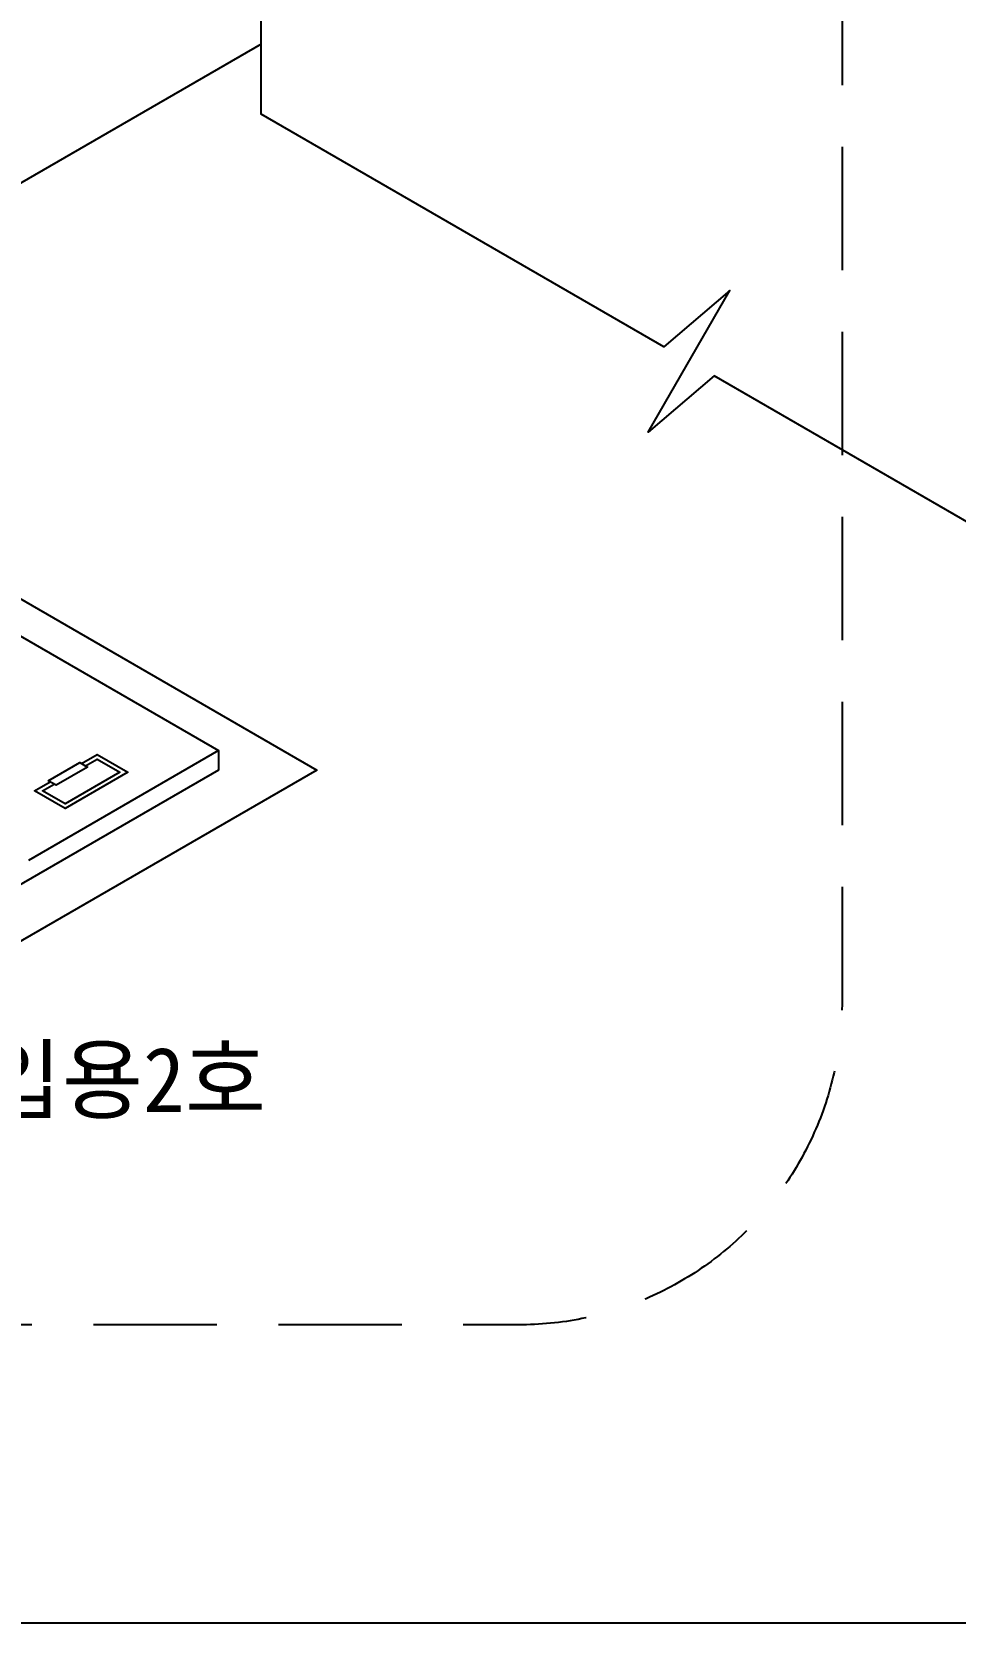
# Model space of a CAD drawing. Extents: x -8229 to 17635, y -14242 to -4883.
# Drawn here: x 3589 to 5016, y -14242 to -11783 of the extents above; entities that cross this region are included whole.
import ezdxf

# ---------------------------------------------------------------- set-up
doc = ezdxf.new("R2010")
doc.units = 0
doc.header["$LTSCALE"] = 100
doc.header["$MEASUREMENT"] = 0
doc.linetypes.add('HIDDEN', pattern=[9.525, 6.35, -3.175])
for name, color, linetype in [('TN-MANH', 4, 'CONTINUOUS'), ('TN-XXXX', 3, 'CONTINUOUS'), ('TT-LEAL', 1, 'CONTINUOUS'), ('TT-LEAT', 3, 'CONTINUOUS'), ('TX-PAPR', 2, 'CONTINUOUS'), ('TZ-BASE', 253, 'CONTINUOUS')]:
    doc.layers.add(name, color=color, linetype=linetype)
doc.styles.get("Standard").update_dxf_attribs({"font": 'GulimChe.ttf'})

msp = doc.modelspace()

# ---------------------------------------------------------------- linework, layer by layer
at = {"layer": 'TN-MANH', "flags": 128}
for points in [[(2121.4, -13118.4), (3244.1, -12470.2), (4029.6, -12923.7), (2906.9, -13571.9), (2121.4, -13118.4)], [(2954, -12695.3), (3244.1, -12527.8), (3877.8, -12893.7), (3583.8, -13063.5)], [(3665.7, -12913.8), (3690, -12899.7), (3737.5, -12927.2), (3640.4, -12983.2), (3592.9, -12955.8), (3617.2, -12941.8)], [(3877.8, -12893.7), (3877.8, -12923.7)], [(3877.8, -12923.7), (2906.9, -13484.3), (2273.1, -13118.4)], [(3671.9, -12917.3), (3690, -12906.9), (3725.1, -12927.2), (3640.4, -12976.1), (3605.3, -12955.8), (3623.3, -12945.4)]]:
    msp.add_lwpolyline(points, dxfattribs=at)
msp.add_lwpolyline([(3614.5, -12940.3), (3663, -12912.2), (3674.9, -12919.1), (3626.4, -12947.1)], close=True, dxfattribs=at)
at = {"layer": 'TN-XXXX', "linetype": 'HIDDEN', "ltscale": 0.3, "flags": 128}
msp.add_lwpolyline([(1866.9, -9577.3), (4341.4, -9577.3, -0.414214), (4841.4, -10077.3), (4841.4, -13280.8, -0.414214), (4341.4, -13780.8), (1866.9, -13780.8, -0.414214), (1366.9, -13280.8), (1366.9, -10077.3, -0.414214)], format="xyb", close=True, dxfattribs=at)
at = {"layer": 'TT-LEAL', "flags": 128}
msp.add_lwpolyline([(5316.1, -12702.8), (4643.8, -12314.7), (4541.8, -12401.5), (4668, -12182.9), (4566.1, -12269.8), (3943.6, -11910.4), (3943.6, -9729.4), (3817.5, -9684.5), (4069.8, -9684.5), (3943.6, -9639.7), (3943.6, -6992.3)], dxfattribs=at)
at = {"layer": 'TX-PAPR'}
msp.add_lwpolyline([(-1780.1, -6501.6), (10159.9, -6501.6), (10159.9, -14241.6), (-1780.1, -14241.6)], close=True, dxfattribs=at)
at = {"layer": 'TZ-BASE', "flags": 128}
msp.add_lwpolyline([(3943.6, -11802.5), (2783.4, -12472.4)], dxfattribs=at)

# ---------------------------------------------------------------- texts
at = {"layer": 'TT-LEAT'}
msp.add_text('인입용2호', height=100, dxfattribs=at).set_placement((3384.4, -13452))

doc.saveas('drawing.dxf')
